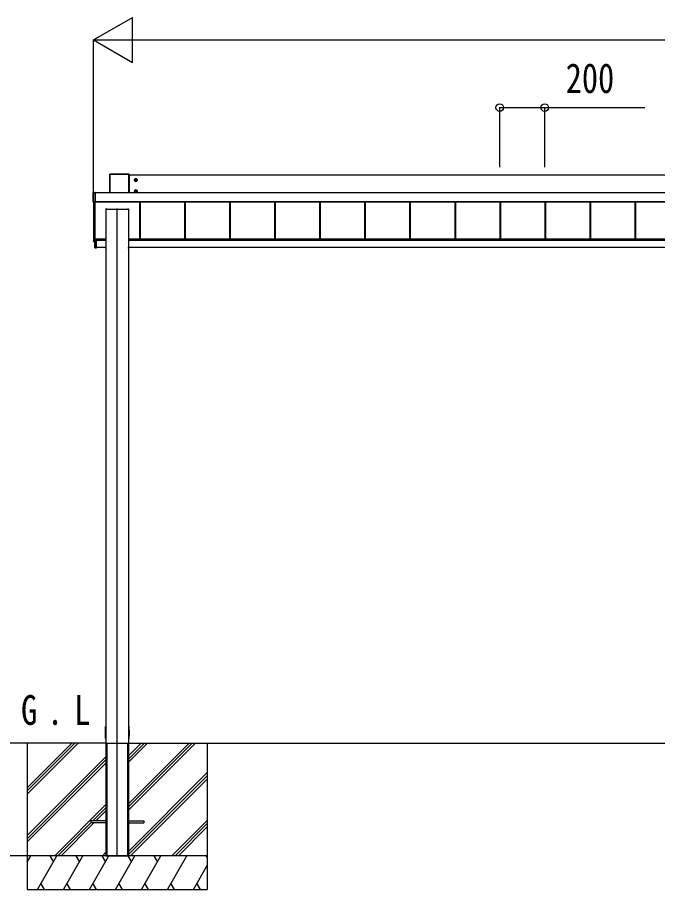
# Model space of a CAD drawing. Units: millimetres, scale not verified. Extents: x -16820 to 16820, y -11880 to 11880.
# Drawn here: x -13963 to -11121, y -8600 to -4729 of the extents above; entities that cross this region are included whole.
import ezdxf
from ezdxf.enums import TextEntityAlignment as Align

# ---------------------------------------------------------------- set-up
doc = ezdxf.new("R2010")
doc.units = ezdxf.units.MM
doc.header["$LTSCALE"] = 60
for name, color, linetype in [('0-2_USER1', 3, 'Continuous'), ('0-3_YKK_12', 2, 'Continuous'), ('0-4_YKK_A1', 4, 'Continuous'), ('0-5_YKK_D', 6, 'Continuous')]:
    doc.layers.add(name, color=color, linetype=linetype)
doc.styles.add('ＭＳ ゴシック', font='')
doc.styles.get('ＭＳ ゴシック').set_extended_font_data('MS Gothic')

msp = doc.modelspace()

# ---------------------------------------------------------------- linework, layer by layer
at = {"layer": '0-3_YKK_12'}
msp.add_line((-13519.92, -8452.5), (-13519.92, -5576.81), dxfattribs=at)
at = {"layer": '0-4_YKK_A1'}
for p, q in [((-13552.92, -5425.16), (-13552.92, -5507.31)), ((-13552.58, -5425.3), (-13552.92, -5425.16)), ((-13552.58, -5507.31), (-13552.58, -5425.3)), ((-13467.42, -5424.66), (-13552.42, -5424.66)), ((-13552.42, -5424.66), (-13552.08, -5424.8)), ((-13552.08, -5424.8), (-13552.08, -5425.28)), ((-13552.08, -5425.28), (-13552.08, -5507.31)), ((-13467.76, -5425.28), (-13552.08, -5425.28)), ((-13467.76, -5424.8), (-13467.42, -5424.66)), ((-13467.76, -5507.31), (-13467.76, -5425.28)), ((-13466.92, -5425.16), (-13467.26, -5425.3)), ((-13467.26, -5425.3), (-13467.26, -5507.31)), ((-13466.92, -5507.31), (-13466.92, -5425.16)), ((-8372.92, -5428.88), (-13466.92, -5428.88)), ((-13444.17, -5450.62), (-13429.67, -5450.62)), ((-13439.2, -5449.86), (-13439.92, -5449.86)), ((-13436.92, -5457.87), (-13436.92, -5443.37)), ((-13434.64, -5451.38), (-13433.92, -5451.38)), ((-13436.92, -5507.84), (-13436.92, -5493.34)), ((-13626.42, -5548.52), (-13626.42, -5506.54)), ((-13625.96, -5506.74), (-13626.42, -5506.54)), ((-13625.96, -5547.79), (-13625.96, -5506.74)), ((-13625.92, -5506.04), (-13620.22, -5506.04)), ((-13625.92, -5506.04), (-13625.46, -5506.24)), ((-13625.46, -5506.72), (-13625.46, -5547.78)), ((-13618.42, -5506.72), (-13625.46, -5506.72)), ((-13620.22, -5506.07), (-13620.22, -5506.04)), ((-13618.42, -5506.09), (-13619.62, -5506.09)), ((-13619.62, -5506.09), (-13619.62, -5506.09)), ((-13618.42, -5506.09), (-13619.62, -5506.09)), ((-13618.42, -5506.24), (-13618.42, -5506.09)), ((-13618.42, -5506.09), (-13618.42, -5506.09)), ((-13618.42, -5506.24), (-13618.42, -5506.72)), ((-13618.42, -5506.72), (-13618.42, -5547.78)), ((-8327.42, -5507.31), (-13618.42, -5507.31)), ((-8327.42, -5507.8), (-13618.42, -5507.8)), ((-13444.17, -5500.59), (-13429.67, -5500.59)), ((-13439.2, -5499.83), (-13439.92, -5499.83)), ((-13434.64, -5501.35), (-13433.92, -5501.35)), ((-13626.42, -5548.52), (-13625.96, -5547.79)), ((-13625.46, -5548.29), (-13625.92, -5549.02)), ((-13620.22, -5549.02), (-13625.92, -5549.02)), ((-13624.92, -5549.02), (-13624.92, -5721.43)), ((-13620.22, -5549.02), (-13620.22, -5548.9)), ((-13619.92, -5548.85), (-13619.92, -5721.49)), ((-13619.62, -5548.84), (-13618.42, -5548.84)), ((-13619.62, -5548.84), (-13619.62, -5548.84)), ((-13619.62, -5548.84), (-13618.42, -5548.84)), ((-8327.42, -5546.77), (-13618.42, -5546.77)), ((-8327.42, -5547.29), (-13618.42, -5547.29)), ((-13618.42, -5547.43), (-8327.42, -5547.43)), ((-8327.42, -5547.43), (-13618.42, -5547.43)), ((-13618.42, -5547.78), (-13618.42, -5548.29)), ((-13618.42, -5548.29), (-13618.42, -5548.84)), ((-13618.42, -5548.84), (-13618.42, -5548.84)), ((-13421.42, -5547.43), (-13421.42, -5713.66)), ((-13421.02, -5547.43), (-13421.02, -5712.71)), ((-13418.42, -5547.43), (-13418.42, -5713.66)), ((-13221.42, -5547.43), (-13221.42, -5713.66)), ((-13218.82, -5547.43), (-13218.82, -5713.66)), ((-13218.42, -5547.43), (-13218.42, -5713.66)), ((-13021.42, -5547.43), (-13021.42, -5713.66)), ((-13018.82, -5547.43), (-13018.82, -5713.66)), ((-13018.42, -5547.43), (-13018.42, -5713.66)), ((-12821.42, -5547.43), (-12821.42, -5713.66)), ((-12818.82, -5547.43), (-12818.82, -5713.66)), ((-12818.42, -5547.43), (-12818.42, -5713.66)), ((-12621.42, -5547.43), (-12621.42, -5713.66)), ((-12618.82, -5547.43), (-12618.82, -5713.66)), ((-12618.42, -5547.43), (-12618.42, -5713.66)), ((-12421.42, -5547.43), (-12421.42, -5713.66)), ((-12418.82, -5547.43), (-12418.82, -5713.66)), ((-12418.42, -5547.43), (-12418.42, -5713.66)), ((-12221.42, -5547.43), (-12221.42, -5713.66)), ((-12218.82, -5547.43), (-12218.82, -5713.66)), ((-12218.42, -5547.43), (-12218.42, -5713.66)), ((-12021.42, -5547.43), (-12021.42, -5713.66)), ((-12018.82, -5547.43), (-12018.82, -5713.66)), ((-12018.42, -5547.43), (-12018.42, -5713.66)), ((-11821.42, -5547.43), (-11821.42, -5713.66)), ((-11818.82, -5547.43), (-11818.82, -5713.66)), ((-11818.42, -5547.43), (-11818.42, -5713.66)), ((-11621.42, -5547.43), (-11621.42, -5713.66)), ((-11618.82, -5547.43), (-11618.82, -5713.66)), ((-11618.42, -5547.43), (-11618.42, -5713.66)), ((-11421.42, -5547.43), (-11421.42, -5713.66)), ((-11418.82, -5547.43), (-11418.82, -5713.66)), ((-11418.42, -5547.43), (-11418.42, -5713.66)), ((-11221.42, -5547.43), (-11221.42, -5713.66)), ((-11218.82, -5547.43), (-11218.82, -5713.66)), ((-11218.42, -5547.43), (-11218.42, -5713.66)), ((-13569.92, -5579.02), (-13569.92, -5579.31)), ((-13569.92, -5579.31), (-13569.92, -7946)), ((-13569.92, -5579.31), (-13569.62, -5579.31)), ((-13569.62, -5579.01), (-13567.72, -5579.01)), ((-13569.62, -5579.01), (-13569.62, -5579.31)), ((-13569.62, -5579.31), (-13470.22, -5579.31)), ((-13567.72, -5579.01), (-13567.72, -5579.31)), ((-13567.42, -5579.02), (-13567.42, -5579.31)), ((-13566.42, -5579.22), (-13567.42, -5579.22)), ((-13566.42, -5579.22), (-13566.42, -5579.31)), ((-13565.92, -5579.24), (-13565.92, -5579.31)), ((-13473.92, -5579.24), (-13473.92, -5579.31)), ((-13472.42, -5579.22), (-13473.42, -5579.22)), ((-13473.42, -5579.22), (-13473.42, -5579.31)), ((-13472.42, -5579.02), (-13472.42, -5579.31)), ((-13472.12, -5579.01), (-13470.22, -5579.01)), ((-13472.12, -5579.01), (-13472.12, -5579.31)), ((-13470.22, -5579.01), (-13470.22, -5579.31)), ((-13469.92, -5579.02), (-13469.92, -5579.31)), ((-13625.92, -5681.42), (-13625.92, -5722.47)), ((-13625.45, -5680.92), (-13624.92, -5680.89)), ((-13625.92, -5722.72), (-13625.92, -5722.47)), ((-13625.45, -5722.97), (-13619.74, -5723.32)), ((-13625.45, -5722.97), (-13625.45, -5723.22)), ((-13625.45, -5723.22), (-13619.42, -5723.6)), ((-13625.45, -5723.22), (-13625.45, -5723.22)), ((-13625.45, -5723.22), (-13619.42, -5723.6)), ((-13624.42, -5721.99), (-13620.42, -5721.99)), ((-13619.74, -5723.36), (-13619.74, -5723.32)), ((-13616.42, -5713.26), (-13619.62, -5713.26)), ((-13619.42, -5715.22), (-13619.42, -5713.26)), ((-13619.42, -5718.8), (-13619.42, -5715.22)), ((-13619.14, -5715.22), (-13619.42, -5715.22)), ((-13619.42, -5751.89), (-13619.42, -5718.8)), ((-13619.14, -5718.8), (-13619.42, -5718.8)), ((-13619.14, -5713.26), (-13619.14, -5715.22)), ((-13619.14, -5718.8), (-13619.14, -5751.89)), ((-13619.12, -5718.5), (-13619.12, -5715.52)), ((-13619.12, -5718.5), (-13619.12, -5718.5)), ((-13612.92, -5718.79), (-13619.12, -5718.8)), ((-13619.11, -5718.5), (-13619.11, -5718.5)), ((-13618.64, -5715.72), (-13618.92, -5715.72)), ((-13618.64, -5718.3), (-13618.92, -5718.3)), ((-13618.64, -5715.72), (-13618.64, -5718.3)), ((-13618.64, -5718.3), (-13612.92, -5718.29)), ((-13617.92, -5714), (-13617.92, -5713.26)), ((-13617.92, -5714), (-13612.92, -5713.99)), ((-13569.92, -5713.66), (-13616.92, -5713.66)), ((-13616.92, -5713.66), (-13616.92, -5713.94)), ((-13616.92, -5713.94), (-13616.92, -5714)), ((-13616.42, -5713.66), (-13616.42, -5713.26)), ((-13612.92, -5718.29), (-13612.92, -5713.99)), ((-13569.92, -5715.66), (-13612.92, -5715.66)), ((-13612.92, -5718.29), (-13612.92, -5718.49)), ((-13569.92, -5718.53), (-13612.92, -5718.53)), ((-13612.92, -5718.79), (-13612.92, -5752.27)), ((-8369.92, -5713.66), (-13469.92, -5713.66)), ((-8369.92, -5715.66), (-13469.92, -5715.66)), ((-8369.92, -5718.53), (-13469.92, -5718.53)), ((-13619.42, -5751.89), (-13619.14, -5751.89)), ((-13619.14, -5751.89), (-13612.92, -5752.27)), ((-13612.92, -5752.57), (-13619.14, -5752.18)), ((-13570.77, -5750.01), (-13612.92, -5750.01)), ((-13612.92, -5752.27), (-13612.92, -5752.57)), ((-13570.92, -5752.19), (-13570.79, -5750.01)), ((-13570.77, -5750.01), (-13570.29, -5750.01)), ((-13570.42, -5752.51), (-13570.62, -5752.51)), ((-13570.29, -5750.01), (-13570.42, -5752.19)), ((-13569.92, -5752.51), (-13570.42, -5752.51)), ((-13569.92, -5750.01), (-13570.29, -5750.01)), ((-13469.55, -5750.01), (-13469.92, -5750.01)), ((-13469.92, -5752.19), (-13469.42, -5752.19)), ((-13469.42, -5752.51), (-13469.92, -5752.51)), ((-13469.55, -5750.01), (-13469.07, -5750.01)), ((-13469.42, -5752.19), (-13469.55, -5750.01)), ((-13469.42, -5752.51), (-13469.42, -5752.19)), ((-13469.22, -5752.51), (-13469.42, -5752.51)), ((-8369.92, -5750.01), (-13469.07, -5750.01)), ((-13469.05, -5750.01), (-13468.92, -5752.19)), ((-13572.42, -7906.7), (-13572.15, -7875.8)), ((-13469.92, -7875.5), (-13468.19, -7875.5)), ((-13468.19, -7875.5), (-13467.99, -7875.5)), ((-13467.69, -7875.8), (-13467.42, -7906.7)), ((-13572.22, -7929.7), (-13572.42, -7906.7)), ((-13571.72, -7930), (-13571.92, -7930)), ((-13569.92, -7930), (-13571.72, -7930)), ((-13468.12, -7930), (-13469.92, -7930)), ((-13467.92, -7930), (-13468.12, -7930)), ((-13467.42, -7906.7), (-13467.62, -7929.7)), ((-13569.92, -7950), (-14019.92, -7950)), ((-13919.92, -7950), (-13919.92, -8600)), ((-13919.92, -8176.63), (-13693.29, -7950)), ((-13919.92, -8148.35), (-13721.57, -7950)), ((-13919.92, -8162.49), (-13707.49, -7950.06)), ((-13569.92, -7946), (-13569.92, -8450)), ((-13569.92, -7950), (-13569.62, -7950)), ((-13569.92, -7950), (-13569.92, -8450)), ((-13569.62, -7950), (-13470.22, -7950)), ((-13567.42, -7950), (-13567.42, -8450)), ((-13565.92, -7950), (-13565.92, -8450)), ((-13473.92, -7950), (-13473.92, -8450)), ((-13472.42, -7950), (-13472.42, -8450)), ((-13469.92, -7946), (-13469.92, -8450)), ((-13469.92, -7950), (-13469.92, -8450)), ((-13469.92, -7950), (-2619.92, -7950)), ((-13469.92, -8035), (-13384.92, -7950)), ((-13469.92, -8020.86), (-13399.06, -7950)), ((-13469.92, -8006.71), (-13413.21, -7950)), ((-13469.92, -8247.13), (-13172.83, -7950.04)), ((-13469.92, -8232.99), (-13186.97, -7950.04)), ((-13469.92, -8218.85), (-13201.11, -7950.04)), ((-13119.92, -7950), (-13119.92, -8600)), ((-13919.92, -8360.48), (-13569.92, -8010.48)), ((-13919.92, -8374.62), (-13569.92, -8024.62)), ((-13919.92, -8388.76), (-13569.92, -8038.76)), ((-13469.92, -8430.98), (-13119.92, -8080.98)), ((-13469.92, -8445.12), (-13119.92, -8095.12)), ((-13460.66, -8450), (-13119.92, -8109.26)), ((-13797.31, -8450), (-13569.92, -8222.61)), ((-13628.67, -8295.5), (-13569.92, -8236.75)), ((-13614.53, -8295.5), (-13569.92, -8250.9)), ((-13783.17, -8450), (-13637.42, -8304.25)), ((-13769.03, -8450), (-13623.53, -8304.5)), ((-13637.42, -8295.5), (-13637.42, -8304.5)), ((-13569.92, -8295.5), (-13637.42, -8295.5)), ((-13569.92, -8304.5), (-13637.42, -8304.5)), ((-13469.92, -8295.5), (-13402.42, -8295.5)), ((-13469.92, -8304.5), (-13402.42, -8304.5)), ((-13402.42, -8295.5), (-13402.42, -8304.5)), ((-13276.81, -8450), (-13119.92, -8293.11)), ((-13262.67, -8450), (-13119.92, -8307.25)), ((-13248.53, -8450), (-13119.92, -8321.39)), ((-13585.18, -8450), (-13569.92, -8434.74)), ((-13119.92, -8450), (-13919.92, -8450)), ((-13919.92, -8478.94), (-13903.21, -8450)), ((-13119.92, -8450), (-13919.92, -8450)), ((-13918.21, -8475.98), (-13919.92, -8473.02)), ((-13874.34, -8600), (-13787.74, -8450)), ((-13802.74, -8475.98), (-13817.74, -8450)), ((-13758.87, -8600), (-13672.27, -8450)), ((-13687.27, -8475.98), (-13702.27, -8450)), ((-13643.4, -8600), (-13556.8, -8450)), ((-13571.8, -8475.98), (-13586.8, -8450)), ((-13569.92, -8450), (-13469.92, -8450)), ((-13527.93, -8600), (-13441.33, -8450)), ((-13456.33, -8475.98), (-13471.33, -8450)), ((-13412.46, -8600), (-13325.86, -8450)), ((-13340.86, -8475.98), (-13355.86, -8450)), ((-13296.99, -8600), (-13210.39, -8450)), ((-13119.92, -8458.66), (-13124.92, -8450)), ((-13181.52, -8600), (-13119.92, -8493.3)), ((-13859.35, -8574.02), (-13844.35, -8600)), ((-13743.88, -8574.02), (-13728.88, -8600)), ((-13628.41, -8574.02), (-13613.41, -8600)), ((-13512.93, -8574.02), (-13497.94, -8600)), ((-13397.47, -8574.02), (-13382.47, -8600)), ((-13282, -8574.02), (-13267, -8600)), ((-13166.52, -8574.02), (-13151.53, -8600)), ((-13919.92, -8600), (-13119.92, -8600))]:
    msp.add_line(p, q, dxfattribs=at)
for points in [[(-13552.08, -5424.8), (-13467.76, -5424.8), (-13467.76, -5425.28)], [(-13439.92, -5449.86), (-13439.92, -5451.38), (-13439.2, -5451.38)], [(-13436.16, -5448.34), (-13436.16, -5447.62), (-13437.68, -5447.62), (-13437.68, -5448.34)], [(-13437.68, -5452.9), (-13437.68, -5453.62), (-13436.16, -5453.62), (-13436.16, -5452.9)], [(-13433.92, -5451.38), (-13433.92, -5449.86), (-13434.64, -5449.86)], [(-13625.46, -5506.72), (-13625.46, -5506.24), (-13618.42, -5506.24)], [(-13620.12, -5506.09), (-13620.16, -5506.08), (-13620.22, -5506.07)], [(-13439.92, -5499.83), (-13439.92, -5501.35), (-13439.2, -5501.35)], [(-13436.16, -5498.31), (-13436.16, -5497.59), (-13437.68, -5497.59), (-13437.68, -5498.31)], [(-13437.68, -5502.87), (-13437.68, -5503.59), (-13436.16, -5503.59), (-13436.16, -5502.87)], [(-13433.92, -5501.35), (-13433.92, -5499.83), (-13434.64, -5499.83)], [(-13618.42, -5548.29), (-13625.46, -5548.29), (-13625.46, -5547.78), (-13618.42, -5547.78)], [(-13470.22, -5579.31), (-13469.92, -5579.31), (-13469.92, -7946)], [(-13624.92, -5721.43), (-13624.92, -5722.01), (-13619.42, -5722.34)], [(-13619.11, -5718.5), (-13619.12, -5718.5), (-13619.12, -5718.5)], [(-13619.1, -5718.5), (-13612.92, -5718.49), (-13612.92, -5718.79)], [(-13618.92, -5718.32), (-13618.92, -5718.3), (-13618.92, -5715.72)], [(-13570.42, -5752.51), (-13570.42, -5752.19), (-13569.92, -5752.19)], [(-13571.85, -7875.5), (-13571.65, -7875.5), (-13569.92, -7875.5)], [(-13569.62, -7950), (-13470.22, -7950), (-13469.92, -7950)]]:
    msp.add_lwpolyline(points, dxfattribs=at)
for points in [[(-13436.92, -5444.84), (-13441.92, -5447.73), (-13441.92, -5453.5), (-13436.92, -5456.39), (-13431.92, -5453.5), (-13431.92, -5447.73)], [(-13436.92, -5494.81), (-13441.92, -5497.7), (-13441.92, -5503.47), (-13436.92, -5506.36), (-13431.92, -5503.47), (-13431.92, -5497.7)]]:
    msp.add_lwpolyline(points, close=True, dxfattribs=at)
for centre, radius in [((-13436.92, -5450.62), 6.25), ((-13436.92, -5450.62), 5), ((-13436.92, -5500.59), 6.25), ((-13436.92, -5500.59), 5)]:
    msp.add_circle(centre, radius, dxfattribs=at)
for centre, radius, start, end in [((-13552.08, -5425.3), 0.5, 90.15046, 179.81463), ((-13552.2, -5429.4), 4.12, 88.40447, 95.35624), ((-13467.76, -5425.3), 0.5, 0.18537, 89.84954), ((-13467.64, -5429.4), 4.12, 84.64376, 91.59553), ((-13436.92, -5450.62), 5.58, 153.74848, 206.25152), ((-13436.92, -5450.62), 5.58, 93.74848, 146.25152), ((-13436.92, -5450.62), 5.58, 213.74848, 266.25152), ((-13439.2, -5448.34), 1.52, 270, 0), ((-13439.2, -5452.9), 1.52, 0, 90), ((-13436.92, -5450.62), 5.58, 33.74848, 86.25152), ((-13436.92, -5450.62), 5.58, 273.74848, 326.25152), ((-13434.64, -5448.34), 1.52, 180, 270), ((-13434.64, -5452.9), 1.52, 90, 180), ((-13436.92, -5450.62), 5.58, 333.74848, 26.25152), ((-13436.92, -5500.59), 5.58, 93.74848, 146.25152), ((-13436.92, -5500.59), 5.58, 33.74848, 86.25152), ((-13625.46, -5506.74), 0.5, 90.15046, 179.81463), ((-13625.58, -5510.84), 4.12, 88.40447, 95.35624), ((-13620.04, -5504.34), 1.74, 265.66516, 269.50049), ((-13436.92, -5500.59), 5.58, 153.74848, 206.25152), ((-13436.92, -5500.59), 5.58, 213.74848, 266.25152), ((-13439.2, -5498.31), 1.52, 270, 0), ((-13439.2, -5502.87), 1.52, 0, 90), ((-13436.92, -5500.59), 5.58, 273.74848, 326.25152), ((-13434.64, -5498.31), 1.52, 180, 270), ((-13434.64, -5502.87), 1.52, 90, 180), ((-13436.92, -5500.59), 5.58, 333.74848, 26.25152), ((-13625.58, -5551.89), 4.12, 88.40447, 95.35624), ((-13625.46, -5547.79), 0.502, 180.349, 269.68592), ((-13620.22, -5548.6), 0.301, 269.99262, 297.9043), ((-13619.71, -5551.55), 2.71, 88.10375, 98.40666), ((-13625.42, -5681.42), 0.5, 93.48119, 179.98396), ((-13625.42, -5722.47), 0.5, 180.01604, 266.51881), ((-13625.42, -5722.72), 0.5, 180, 266.3803), ((-13625.42, -5722.72), 0.5, 180.01604, 266.51881), ((-13624.42, -5721.49), 0.5, 180.01746, 270.01745), ((-13620.42, -5721.49), 0.5, 269.98255, 359.98254), ((-13619.62, -5712.96), 0.3, 180.01748, 270.01745), ((-13619.72, -5723.02), 0.3, 266.48405, 359.9811), ((-13619.72, -5723.06), 0.3, 266.48405, 359.9811), ((-13619.12, -5715.22), 0.3, 180.01746, 270.01745), ((-13619.12, -5718.8), 0.3, 90.12237, 180), ((-13617.8, -5715.29), 1.35, 177.08798, 189.90325), ((-13617.92, -5718.72), 1.22, 169.53624, 183.72385), ((-13617.91, -5718.68), 1.21, 171.62247, 185.82998), ((-13617.87, -5718.73), 1.25, 169.72631, 183.54265), ((-13619.1, -5718.8), 0.3, 90.22184, 92.22662), ((-13619.1, -5718.64), 0.141, 90.0241, 94.22537), ((-13618.71, -5720.29), 1.98, 88.04873, 96.20074), ((-13619.12, -5751.89), 0.3, 180, 266.5), ((-13617.91, -5752.04), 1.24, 173.06854, 186.93146), ((-13570.62, -5752.21), 0.3, 176.5, 270), ((-13469.22, -5752.21), 0.3, 270, 3.5), ((-13571.85, -7875.8), 0.3, 90, 179.5), ((-13467.99, -7875.8), 0.3, 0.5, 90), ((-13571.92, -7929.7), 0.3, 180.5, 270), ((-13467.92, -7929.7), 0.3, 270, 359.5)]:
    msp.add_arc(centre, radius, start, end, dxfattribs=at)
for centre, major_axis, ratio, start_param, end_param in [((-13552.42, -5425.16), (0.382, -0.325), 0.996231, 2.2770247, 3.8440941), ((-13467.42, -5425.16), (0.382, 0.325), 0.996231, 5.5806839, 7.1477533), ((-13625.92, -5506.54), (0.382, -0.325), 0.996231, 2.2770247, 3.8440941), ((-13619.62, -5506.07), (0.6, 0), 0.026226, 3.1415927, 3.8726279), ((-13619.62, -5506.07), (0.6, 0), 0.026226, 3.8726279, 4.712389), ((-13625.92, -5548.52), (0.382, 0.325), 0.996231, 2.4390913, 4.0061606), ((-13619.62, -5548.9), (0.6, 0), 0.096025, 1.5707963, 3.1415927), ((-13620.22, -5548.72), (0, 0.3), 0.998743, 3.1415927, 4.2299164), ((-13569.62, -5579.02), (0.3, 0), 0.034921, 1.5707963, 3.1415927), ((-13567.72, -5579.02), (0.3, 0), 0.034921, 6.2831853, 7.8539816), ((-13566.42, -5579.24), (0.5, 0), 0.034921, 6.2831853, 7.8539816), ((-13473.42, -5579.24), (0.5, 0), 0.034921, 1.5707963, 3.1415927), ((-13472.12, -5579.02), (0.3, 0), 0.034921, 1.5707963, 3.1415927), ((-13470.22, -5579.02), (0.3, 0), 0.034921, 6.2831853, 7.8539816), ((-13619.14, -5723.4), (0.6, -0.037), 0.034769, 3.1437205, 4.2258199), ((-13619.14, -5715.72), (0.301, 0.4), 0.997782, 5.3593221, 6.9301184), ((-13619.14, -5718.3), (0.301, 0.4), 0.997782, 3.7885257, 3.8252324), ((-13619.12, -5715.72), (0.108, 0.169), 0.994155, 5.2849907, 6.855787), ((-13619.12, -5718.3), (-0.145, 0.15), 0.921201, 2.3686772, 3.9027669), ((-13619.12, -5718.3), (0.482, -0.007), 0.414889, 4.7553012, 6.2893908), ((-13618.62, -5718.3), (0.001, 0.2), 0.09157, 1.5714198, 1.6062613), ((-13570.42, -5752.21), (0.5, -0.018), 0.036539, 1.5736281, 3.1406975), ((-13469.42, -5752.21), (0.5, 0.018), 0.036539, 0.0008951, 1.5679645)]:
    msp.add_ellipse(centre, major_axis=major_axis, ratio=ratio, start_param=start_param, end_param=end_param, dxfattribs=at)
at = {"layer": '0-5_YKK_D'}
for p, q in [((-13624.92, -4828.88), (-13451.72, -4728.88)), ((-13451.72, -4928.88), (-13451.72, -4728.88)), ((-13624.92, -5548.02), (-13624.92, -4827.88)), ((-13624.92, -4828.88), (-13451.72, -4928.88)), ((-13624.92, -4828.88), (-13278.51, -4828.88)), ((-13424.92, -4828.88), (-3214.92, -4828.88)), ((-11821.42, -5393.72), (-11821.42, -5127.88)), ((-11621.42, -5393.72), (-11621.42, -5127.88)), ((-13920.92, -8450), (-14220.92, -8450))]:
    msp.add_line(p, q, dxfattribs=at)
msp.add_lwpolyline([(-11821.42, -5128.88), (-11621.42, -5128.88), (-11177.02, -5128.88)], dxfattribs=at)
for centre in [(-11821.42, -5128.88), (-11621.42, -5128.88)]:
    msp.add_circle(centre, 17, dxfattribs=at)

# ---------------------------------------------------------------- texts
at = {"layer": '0-2_USER1', "style": 'ＭＳ ゴシック', "width": 0.8}
for s, p in [('G', (-13946.99, -7908.5)), ('L', (-13710.57, -7908.5)), ('.', (-13831.79, -7908.5))]:
    msp.add_text(s, height=132, dxfattribs=at).set_placement(p, align=Align.BOTTOM_LEFT)
at = {"layer": '0-5_YKK_D', "style": 'ＭＳ ゴシック', "width": 0.8}
msp.add_text('200', height=132, dxfattribs=at).set_placement((-11528.42, -5103.88), align=Align.BOTTOM_LEFT)

doc.saveas('drawing.dxf')
